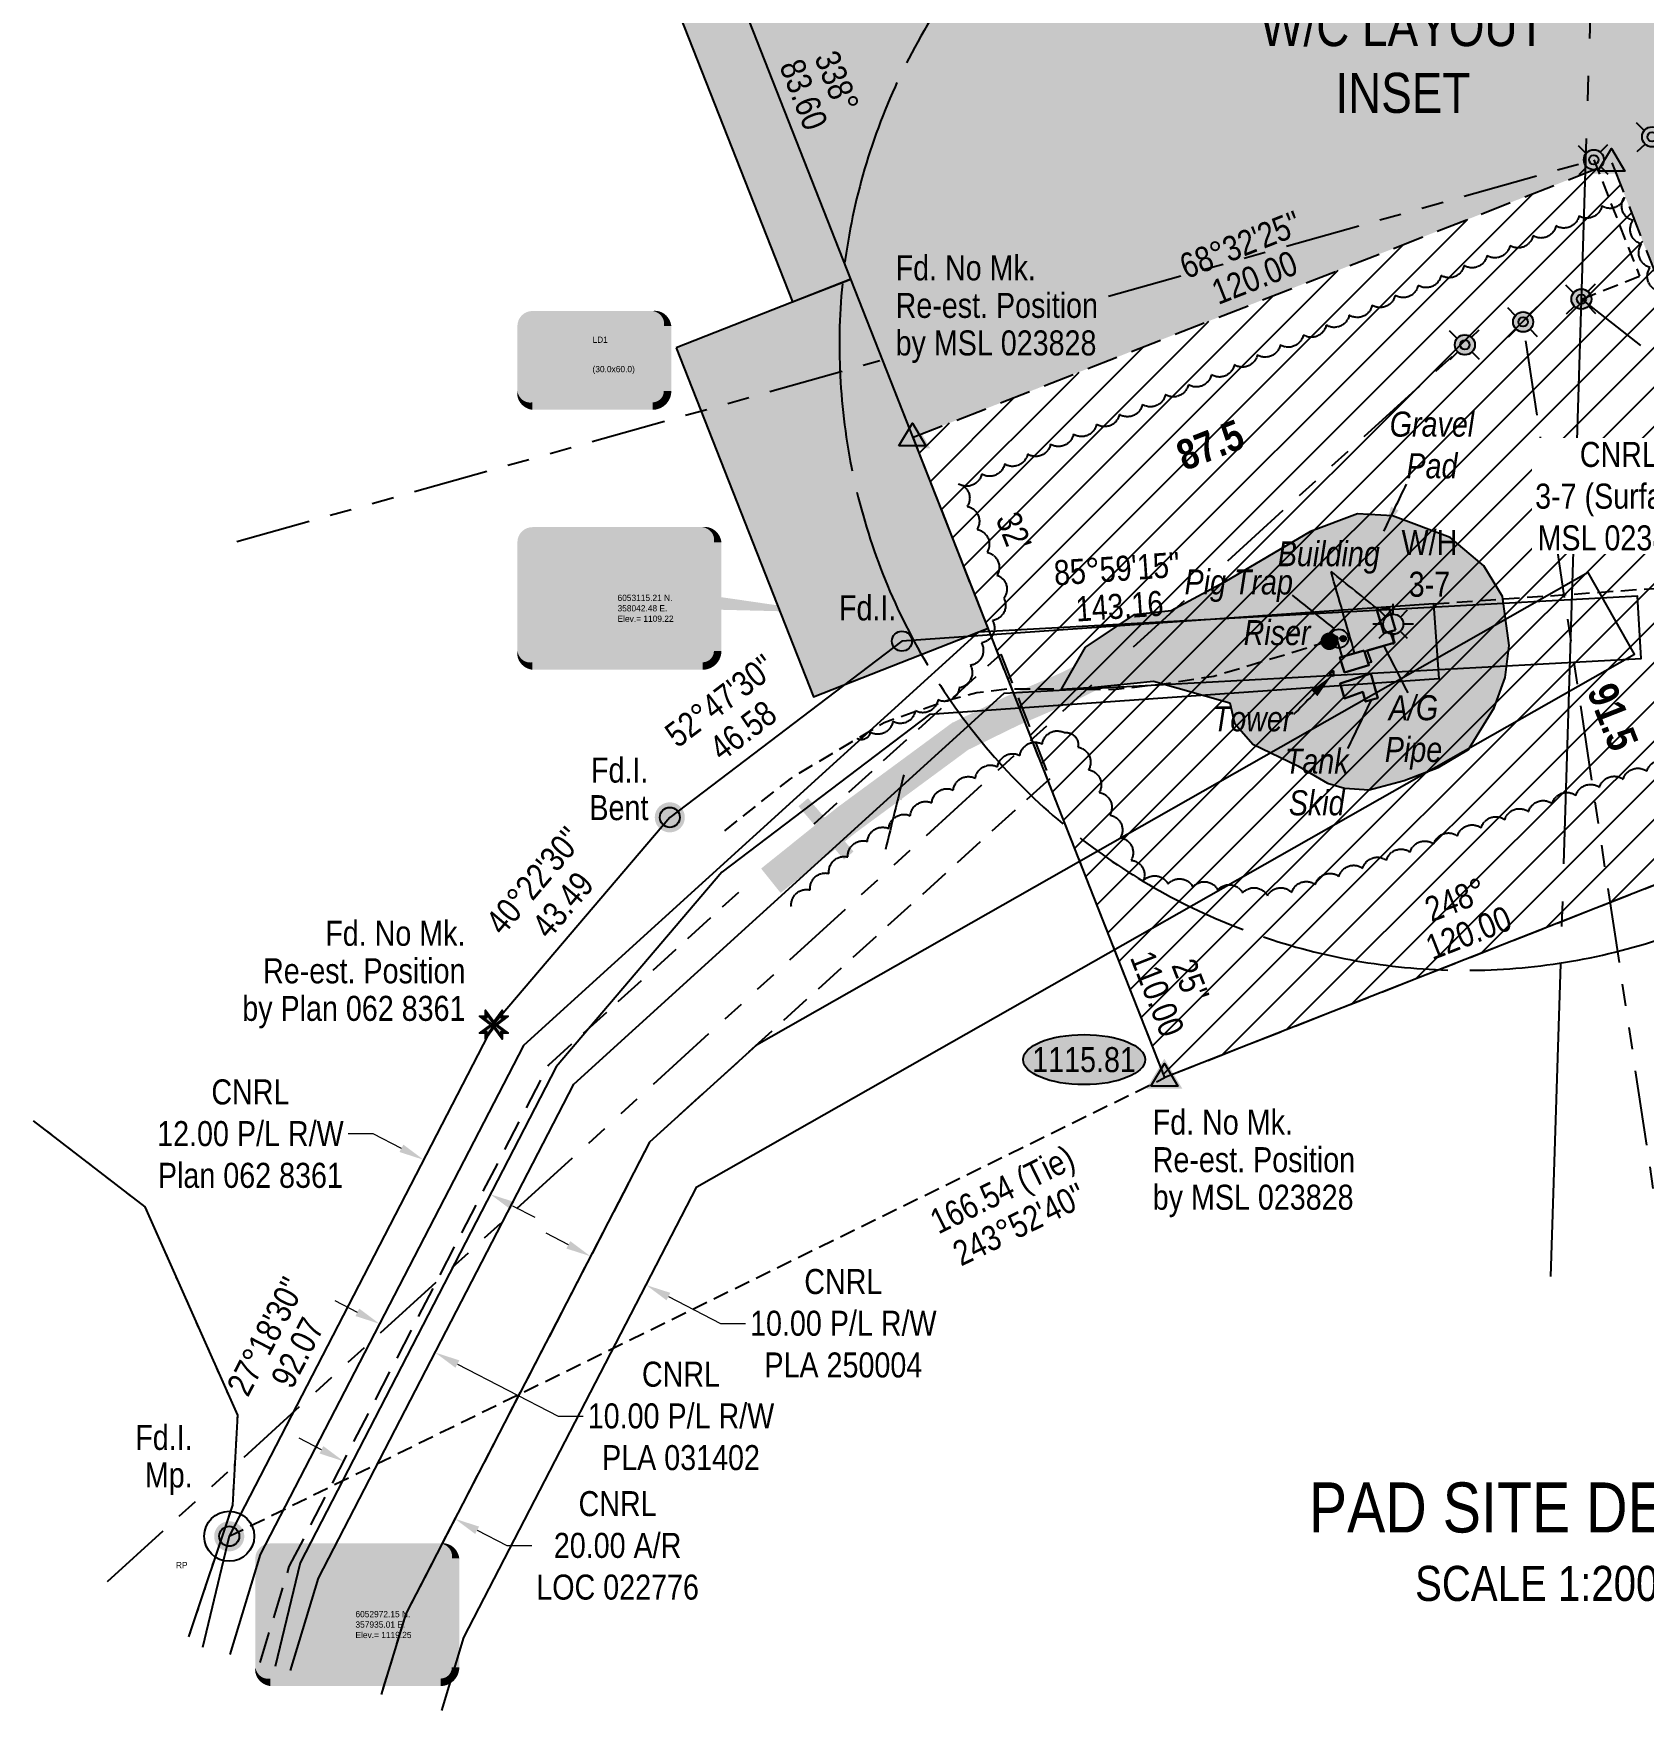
# Model space of a CAD drawing. Extents: x 357117 to 366258, y 6049523 to 6057149.
# Drawn here: x 359233 to 359876, y 6051588 to 6052258 of the extents above; entities that cross this region are included whole.
import ezdxf
from ezdxf.enums import TextEntityAlignment as Align

# ---------------------------------------------------------------- set-up
doc = ezdxf.new("R2018")
doc.units = 0
doc.header["$LTSCALE"] = 5
doc.header["$PDSIZE"] = 0.5
for name, pattern in [('0', [1, 1, 0]), ('foc-ACCESSROAD', [3.75, 2.5, -1.25]), ('foc-BUFFER', [16.75, 15, -1.75]), ('foc-DRILLPATH', [14.75, 6, -1.75, 1.75, -1.75, 1.75, -1.75]), ('foc-QUARTERLINE', [33, 25, -3, 2, -3]), ('foc-TIELINE', [1.875, 1.25, -0.625]), ('foc-TRAV', [1.875, 1.25, -0.625]), ('foc-WHEELTRACKS', [2, 0.4, -1.6]), ('UG_PIPE', [1.875, 1.25, -0.625])]:
    doc.linetypes.add(name, pattern=pattern)
doc.layers.get('Defpoints').update_dxf_attribs({"color": 9})
for name, color, linetype in [('35', 37, 'Continuous'), ('AS-DRILL-T', 8, 'Continuous'), ('AS-PIPE-UG', 44, 'UG_PIPE'), ('AS-ROADS', 254, 'Continuous'), ('AS-SYMBOL', 7, 'Continuous'), ('AUX-BUFFER', 7, 'foc-BUFFER'), ('C-AR', 13, 'foc-ACCESSROAD'), ('C-RW', 13, 'Continuous'), ('C-WS', 13, 'foc-ACCESSROAD'), ('C-WS-S', 8, 'Continuous'), ('DETAIL-T', 7, 'Continuous'), ('L-BD', 7, 'Continuous'), ('L-BD1', 253, 'Continuous'), ('L-MON', 1, 'Continuous'), ('L-QSEC', 8, 'foc-QUARTERLINE'), ('L-TIE', 7, 'foc-TIELINE'), ('P-ELEVATION', 7, 'Continuous'), ('P-PDRILLPATH', 12, 'foc-DRILLPATH'), ('P-PROPOSED', 10, 'Continuous'), ('P-PROPOSED-EXISTING-H', 59, 'Continuous'), ('P-PROPOSED-H', 21, 'Continuous'), ('P-TEMP-BLOCKS', 250, 'Continuous'), ('P-TEMP-BLUE', 146, 'Continuous'), ('P-TRAV', 4, 'foc-TRAV'), ('T-BUSH', 110, '0'), ('T-TIE', 201, 'foc-TIELINE'), ('T-WATER-P3', 160, 'foc-WHEELTRACKS')]:
    doc.layers.add(name, color=color, linetype=linetype)
for name, color, linetype, lineweight in [('AS-GENERAL', 48, 'Continuous', 18), ('C-AR-T', 13, 'Continuous', 9), ('C-RW-T', 13, 'Continuous', 9), ('C-WS-T', 13, 'Continuous', 9), ('T-TEXT', 48, 'Continuous', 18)]:
    doc.layers.add(name, color=color, linetype=linetype, lineweight=lineweight)
for name, color, linetype, true_color in [('AS-PIPE-AG', 7, 'Continuous', 0x7d00fa), ('AS-PIPE-AG-T', 7, 'Continuous', 0x7d00fa), ('AS-STRUCTURE-T', 7, 'Continuous', 0x454545), ('P-TEMP-BLUE-H', 7, 'Continuous', 0x99e6ff)]:
    doc.layers.add(name, color=color, linetype=linetype, true_color=true_color)
doc.layers.add('AS-STRUCTURE', color=7, linetype='Continuous', lineweight=30, true_color=0x595959)
doc.styles.add('80', font='ARIALN.TTF', dxfattribs={"height": 10})
doc.styles.add('80CG', font='ARIALN.TTF', dxfattribs={"height": 10})
doc.styles.add('80L', font='ARIALN.TTF', dxfattribs={"height": 10})
doc.styles.add('BOLD', font='ARIALNB.TTF')
doc.styles.add('foc-LtypeFont', font='ARIALN.TTF', dxfattribs={"height": 7.35})
doc.styles.get("Standard").update_dxf_attribs({"font": 'ARIALN.TTF'})
doc.linetypes.add('foc-TOPO-flowdirection-NOLINE', pattern='A,0,[">",foc-LtypeFont,S=0.3,R=0,X=0,Y=-0.945],-20,[">",foc-LtypeFont,S=0.3,R=0,X=0,Y=-0.945],0', length=20)
doc.dimstyles.new('Compass 5 000', dxfattribs={"dimscale": 5, "dimtxt": 9, "dimasz": 2, "dimexe": 0.2, "dimexo": 0.0625, "dimgap": 0.5, "dimtad": 0, "dimtih": 1, "dimtoh": 1, "dimzin": 0, "dimdsep": 46, "dimtxsty": '80CG', "dimcen": 0.1, "dimse1": 1, "dimse2": 1, "dimclrd": 256, "dimclrt": 256, "dimaunit": 1, "dimadec": 4, "dimazin": 0, "dimtfac": 0.06, "dimtofl": 0, "dimtmove": 0, "dimatfit": 1, "dimfxl": 0.2, "dimtolj": 1, "dimtzin": 0, "dimlwd": -1, "dimarcsym": 0})

# ---------------------------------------------------------------- blocks, each defined once
blk = doc.blocks.new('PIG')
h = blk.add_hatch(color=255)
h.dxf.hatch_style = 1
edge = h.paths.add_edge_path()
edge.add_arc((0, 0), 0.85, 0, 360)
at = {"layer": 'AS-SYMBOL'}
h = blk.add_hatch(color=13, dxfattribs=at)
h.dxf.hatch_style = 1
h.paths.add_polyline_path([(-0.1, 0, 1), (-0.55, 0, 1)])
h = blk.add_hatch(color=13, dxfattribs=at)
h.dxf.hatch_style = 1
h.paths.add_polyline_path([(0.1, 0, 1), (0.55, 0, 1)])
at = {"layer": 'AS-SYMBOL', "color": 13}
for centre, radius in [((0, 0), 0.75), ((-0.33, 0), 0.225), ((0.33, 0), 0.225)]:
    blk.add_circle(centre, radius, dxfattribs=at)
blk = doc.blocks.new('RISER')
h = blk.add_hatch(color=255)
h.dxf.hatch_style = 1
edge = h.paths.add_edge_path()
edge.add_arc((0, 0), 0.7, 0, 360)
blk.add_hatch(color=13).paths.add_polyline_path([(0.58, -0.15), (-0.58, -0.15, 0.774597)])
at = {"color": 13}
blk.add_line((-0.58, -0.15), (0.58, -0.15), dxfattribs=at)
blk.add_circle((0, 0), 0.6, dxfattribs=at)
blk = doc.blocks.new('GAS')
h = blk.add_hatch(color=255)
h.dxf.hatch_style = 1
edge = h.paths.add_edge_path()
edge.add_arc((0, 0), 0.9, 0, 360)
for p, q in [((0, 0.81), (0, 1.62)), ((-0.81, 0), (-1.62, 0)), ((-0.57, 0.57), (-1.14, 1.14)), ((0.57, 0.57), (1.14, 1.14)), ((1.62, 0), (0.81, 0)), ((-0.57, -0.57), (-1.14, -1.14)), ((0, -0.81), (0, -1.62)), ((1.14, -1.14), (0.57, -0.57))]:
    blk.add_line(p, q)
blk.add_circle((0, 0), 0.8)
blk = doc.blocks.new('fdia')
at = {"color": 255, "const_width": 1}
blk.add_lwpolyline([(-0.5, 0, 1), (0.5, 0, 1)], format="xyb", close=True, dxfattribs=at)
blk = doc.blocks.new('Fdiaa')
blk.add_blockref('fdia', (0, 0))
blk = doc.blocks.new('fdib')
at = {"color": 1, "const_width": 1.6}
blk.add_lwpolyline([(-0.4, 0, 1), (0.4, 0, 1)], format="xyb", close=True, dxfattribs=at)
at = {"color": 1}
blk.add_circle((0, 0), 0.8, dxfattribs=at)
blk = doc.blocks.new('Fdibb')
blk.add_blockref('fdib', (0, 0))
blk = doc.blocks.new('fdicc')
for name in ['Fdibb', 'Fdiaa']:
    blk.add_blockref(name, (0, 0))
blk = doc.blocks.new('FDI')
blk.add_blockref('fdicc', (0, 0))
blk = doc.blocks.new('TRIA')
blk.add_hatch(color=255).paths.add_polyline_path([(-0.04, 1.52), (-1.47, -0.87), (1.39, -0.87)])
blk = doc.blocks.new('TRIAA')
blk.add_blockref('TRIA', (0, 0))
blk = doc.blocks.new('TRIB')
at = {"color": 1}
blk.add_lwpolyline([(-1.12, -0.67), (-0.04, 1.13), (1.04, -0.67)], close=True, dxfattribs=at)
blk = doc.blocks.new('TRIBB')
blk.add_blockref('TRIB', (0, 0))
blk = doc.blocks.new('TRICC')
for name in ['TRIAA', 'TRIBB']:
    blk.add_blockref(name, (0, 0))
blk = doc.blocks.new('plspike')
blk.add_blockref('TRICC', (0, 0))
blk = doc.blocks.new('WC')
at = {"layer": 'L-MON'}
h = blk.add_hatch(color=255, dxfattribs=at)
h.dxf.hatch_style = 1
edge = h.paths.add_edge_path()
edge.add_arc((0, 0), 0.9, 0, 360)
at = {"layer": 'L-MON', "color": 240, "flags": 128}
for points in [[(-0.62, 0.5), (-1.23, 1.12)], [(0.52, 0.61), (1.13, 1.21)], [(-1.18, -1.18), (-0.56, -0.57)], [(1.16, -1.18), (0.56, -0.57)]]:
    blk.add_lwpolyline(points, dxfattribs=at)
at = {"layer": 'L-MON', "color": 240}
for radius in [0.8, 0.373]:
    blk.add_circle((0, 0), radius, dxfattribs=at)
blk = doc.blocks.new('TEMP')
h = blk.add_hatch(color=255)
h.dxf.hatch_style = 1
h.paths.add_polyline_path([(0, 0.25), (-0.67, 1.15), (-0.67, 0.67), (-1.15, 0.67), (-0.25, 0), (-1.15, -0.67), (-0.67, -0.67), (-0.67, -1.15), (0, -0.25), (0.67, -1.15), (0.67, -0.67), (1.15, -0.67), (0.25, 0), (1.15, 0.67), (0.67, 0.67), (0.67, 1.15)])
h.paths.add_polyline_path([(0.57, 0.85), (0.57, 0.57), (0.85, 0.57), (0.08, 0), (0.85, -0.57), (0.57, -0.57), (0.57, -0.85), (0, -0.08), (-0.57, -0.85), (-0.57, -0.57), (-0.85, -0.57), (-0.08, 0), (-0.85, 0.57), (-0.57, 0.57), (-0.57, 0.85), (0, 0.08)], flags=16)
h = blk.add_hatch(color=1)
h.dxf.hatch_style = 1
h.paths.add_polyline_path([(0, 0.08), (-0.57, 0.85), (-0.57, 0.57), (-0.85, 0.57), (-0.08, 0), (-0.85, -0.57), (-0.57, -0.57), (-0.57, -0.85), (0, -0.08), (0.57, -0.85), (0.57, -0.57), (0.85, -0.57), (0.08, 0), (0.85, 0.57), (0.57, 0.57), (0.57, 0.85)])
at = {"color": 1}
for p, q in [((-0.08, 0), (0.08, 0)), ((0, 0.08), (0, -0.08))]:
    blk.add_line(p, q, dxfattribs=at)
at = {"color": 255, "flags": 128}
blk.add_lwpolyline([(-0.25, 0), (-1.15, 0.67), (-0.67, 0.67), (-0.67, 1.15), (0, 0.25), (0.67, 1.15), (0.67, 0.67), (1.15, 0.67), (0.25, 0), (1.15, -0.67), (0.67, -0.67), (0.67, -1.15), (0, -0.25), (-0.67, -1.15), (-0.67, -0.67), (-1.15, -0.67)], close=True, dxfattribs=at)
at = {"color": 1, "flags": 128}
blk.add_lwpolyline([(-0.08, 0), (-0.85, 0.57), (-0.57, 0.57), (-0.57, 0.85), (0, 0.08), (0.57, 0.85), (0.57, 0.57), (0.85, 0.57), (0.08, 0), (0.85, -0.57), (0.57, -0.57), (0.57, -0.85), (0, -0.08), (-0.57, -0.85), (-0.57, -0.57), (-0.85, -0.57)], close=True, dxfattribs=at)
blk = doc.blocks.new('*U68')
at = {"true_color": 0x99e6ff}
h = blk.add_hatch(color=141, dxfattribs=at)
edge = h.paths.add_edge_path()
edge.add_line((-24, -19.5), (24, -19.5))
edge.add_arc((24, -13.5), 6, 270, 360)
edge.add_line((30, -13.5), (30, 12.5))
edge.add_arc((24, 12.5), 6, 0, 90)
edge.add_line((24, 18.5), (-24, 18.5))
edge.add_arc((-24, 12.5), 6, 90, 180)
edge.add_line((-30, 12.5), (-30, -13.5))
edge.add_arc((-24, -13.5), 6, 180, 270)
at = {"color": 250, "flags": 128}
blk.add_lwpolyline([(-24, -19.5, 3, 3, 0), (24, -19.5, 3, 3, 0.414214), (30, -13.5, 3, 3, 0), (30, 12.5, 3, 0, 0.414214), (24, 18.5, 0, 0, 0), (-24, 18.5, 0, 0, 0.414214), (-30, 12.5, 0, 0, 0), (-30, -13.5, 0, 3, 0.414214)], format="xyseb", close=True, dxfattribs=at)
at = {"flags": 128}
blk.add_lwpolyline([(-18.58, -16.02, 0, 7.5, 0), (0, 0, 0, 0, 0)], format="xyseb", dxfattribs=at)
at = {"color": 250, "lineweight": 30, "flags": 104}
blk.add_attdef('TEMP_AREA_W1', text='', height=12, dxfattribs=at).set_placement((0, 8.26), align=Align.MIDDLE_CENTER)
blk.add_attdef('ENTER_TEXT', text='', height=9, dxfattribs=at).set_placement((0, -3.47), align=Align.TOP_CENTER)
blk = doc.blocks.new('*D69')
at = {"layer": 'C-RW-T', "transparency": 16777216}
for p, q in [((359368.39, 6051818), (359358.39, 6051818)), ((359379.63, 6051812.19), (359368.39, 6051818)), ((359424.03, 6051789.24), (359432.92, 6051784.65))]:
    blk.add_line(p, q, dxfattribs=at)
for points in [[(359380.39, 6051813.67), (359378.86, 6051810.71), (359388.51, 6051807.6)], [(359424.8, 6051790.72), (359423.27, 6051787.76), (359415.15, 6051793.83)]]:
    blk.add_solid(points, dxfattribs=at)
at = {"layer": 'Defpoints', "color": 0, "transparency": 16777216}
for p in [(359396.99, 6051824.01), (359388.51, 6051807.6), (359423.63, 6051810.24)]:
    blk.add_point(p, dxfattribs=at)
at = {"layer": 'C-RW-T', "transparency": 16777216, "insert": (359319.31, 6051818), "char_height": 10, "attachment_point": 5, "style": '80CG'}
blk.add_mtext('\\A1;CNRL\\P12.00 P/L R/W\\PPlan 062 8361', dxfattribs=at)
blk = doc.blocks.new('we')
at = {"layer": 'P-ELEVATION'}
h = blk.add_hatch(color=111, dxfattribs=at)
h.dxf.hatch_style = 1
edge = h.paths.add_edge_path()
edge.add_ellipse((0, 0), major_axis=(-24.38, 0), ratio=0.410256, start_angle=0, end_angle=360)
at = {"layer": 'P-ELEVATION', "color": 7, "flags": 128}
blk.add_lwpolyline([(0, 0, 12.5, 0, 0), (-12.42, -6.43, 0, 0, 0)], format="xyseb", dxfattribs=at)
at = {"layer": 'P-ELEVATION', "color": 7}
blk.add_ellipse((0, 0), major_axis=(-24.38, 0), ratio=0.410256, dxfattribs=at)
at = {"layer": 'P-ELEVATION', "style": '80'}
blk.add_attdef('ELEVATION', text='', height=10, dxfattribs=at).set_placement((0, 0), align=Align.MIDDLE_CENTER)
blk = doc.blocks.new('*U71')
at = {"layer": '35', "color": 3}
blk.add_circle((0, 0), 10, dxfattribs=at)
at = {"layer": '35', "color": 3, "lineweight": 30, "flags": 104}
blk.add_attdef('RP', text='', height=10, dxfattribs=at).set_placement((-21.29, -10.26), align=Align.MIDDLE_CENTER)
blk = doc.blocks.new('*U72')
h = blk.add_hatch(color=254)
edge = h.paths.add_edge_path()
edge.add_line((-34, -28.5), (34, -28.5))
edge.add_arc((34, -22.5), 6, 270, 360)
edge.add_line((40, -22.5), (40, 21))
edge.add_arc((34, 21), 6, 0, 90)
edge.add_line((34, 27), (-34, 27))
edge.add_arc((-34, 21), 6, 90, 180)
edge.add_line((-40, 21), (-40, -22.5))
edge.add_arc((-34, -22.5), 6, 180, 270)
at = {"color": 1, "flags": 128}
blk.add_lwpolyline([(-34, -28.5, 3, 3, 0), (34, -28.5, 3, 3, 0.414214), (40, -22.5, 3, 3, 0), (40, 21, 3, 0, 0.414214), (34, 27, 0, 0, 0), (-34, 27, 0, 0, 0.414214), (-40, 21, 0, 0, 0), (-40, -22.5, 0, 3, 0.414214)], format="xyseb", close=True, dxfattribs=at)
blk.add_lwpolyline([(-28.33, -21.88, 0, 10, 0), (0, 0, 5, 5, 0)], format="xyseb", dxfattribs=at)
at = {"color": 1, "lineweight": 30, "flags": 104}
blk.add_attdef('ENTER_TEXT', text='', height=10, dxfattribs=at).set_placement((-0.35, 0), align=Align.MIDDLE_CENTER)
blk = doc.blocks.new('*U73')
h = blk.add_hatch(color=254)
edge = h.paths.add_edge_path()
edge.add_line((-34, -28.5), (34, -28.5))
edge.add_arc((34, -22.5), 6, 270, 360)
edge.add_line((40, -22.5), (40, 21))
edge.add_arc((34, 21), 6, 0, 90)
edge.add_line((34, 27), (-34, 27))
edge.add_arc((-34, 21), 6, 90, 180)
edge.add_line((-40, 21), (-40, -22.5))
edge.add_arc((-34, -22.5), 6, 180, 270)
at = {"color": 1, "flags": 128}
blk.add_lwpolyline([(-34, -28.5, 3, 3, 0), (34, -28.5, 3, 3, 0.414214), (40, -22.5, 3, 3, 0), (40, 21, 3, 0, 0.414214), (34, 27, 0, 0, 0), (-34, 27, 0, 0, 0.414214), (-40, 21, 0, 0, 0), (-40, -22.5, 0, 3, 0.414214)], format="xyseb", close=True, dxfattribs=at)
blk.add_lwpolyline([(83.24, -7.06, 0, 10, 0), (0, 0, 5, 5, 0)], format="xyseb", dxfattribs=at)
at = {"color": 1, "lineweight": 30, "flags": 104}
blk.add_attdef('ENTER_TEXT', text='', height=10, dxfattribs=at).set_placement((-0.35, 0), align=Align.MIDDLE_CENTER)
blk = doc.blocks.new('*D80')
at = {"layer": 'C-RW-T', "transparency": 16777216}
for p, q in [((359362.02, 6051746.66), (359353.14, 6051751.26)), ((359401.99, 6051726), (359442.21, 6051705.21)), ((359442.21, 6051705.21), (359452.21, 6051705.21))]:
    blk.add_line(p, q, dxfattribs=at)
for points in [[(359362.79, 6051748.14), (359361.25, 6051745.18), (359370.9, 6051742.07)], [(359402.75, 6051727.48), (359401.22, 6051724.52), (359393.1, 6051730.6)]]:
    blk.add_solid(points, dxfattribs=at)
at = {"layer": 'Defpoints', "color": 0, "transparency": 16777216}
for p in [(359362.47, 6051725.76), (359393.1, 6051730.6), (359384.67, 6051714.29)]:
    blk.add_point(p, dxfattribs=at)
at = {"layer": 'C-RW-T', "transparency": 16777216, "insert": (359491.29, 6051705.21), "char_height": 10, "attachment_point": 5, "style": '80CG'}
blk.add_mtext('\\A1;CNRL\\P10.00 P/L R/W\\PPLA 031402', dxfattribs=at)
blk = doc.blocks.new('*D84')
at = {"layer": 'C-AR-T', "transparency": 16777216}
for p, q in [((359347.69, 6051691.73), (359338.81, 6051696.32)), ((359409.86, 6051659.59), (359421.67, 6051653.48)), ((359421.67, 6051653.48), (359431.67, 6051653.48))]:
    blk.add_line(p, q, dxfattribs=at)
for points in [[(359348.45, 6051693.21), (359346.92, 6051690.25), (359356.57, 6051687.14)], [(359410.62, 6051661.07), (359409.09, 6051658.11), (359400.97, 6051664.18)]]:
    blk.add_solid(points, dxfattribs=at)
at = {"layer": 'Defpoints', "color": 0, "transparency": 16777216}
for p in [(359354.08, 6051682.32), (359400.97, 6051664.18), (359398.48, 6051659.37)]:
    blk.add_point(p, dxfattribs=at)
at = {"layer": 'C-AR-T', "transparency": 16777216, "insert": (359465.97, 6051653.48), "char_height": 10, "attachment_point": 5, "style": '80CG'}
blk.add_mtext('\\A1;CNRL\\P20.00 A/R\\PLOC 022776', dxfattribs=at)
blk = doc.blocks.new('*D85')
at = {"layer": 'C-RW-T', "transparency": 16777216}
for p, q in [((359446.3, 6051773.64), (359437.41, 6051778.23)), ((359486.26, 6051752.97), (359507.05, 6051742.23)), ((359507.05, 6051742.23), (359517.05, 6051742.23))]:
    blk.add_line(p, q, dxfattribs=at)
for points in [[(359447.06, 6051775.12), (359445.53, 6051772.15), (359455.18, 6051769.04)], [(359487.03, 6051754.45), (359485.5, 6051751.49), (359477.38, 6051757.57)]]:
    blk.add_solid(points, dxfattribs=at)
at = {"layer": 'Defpoints', "color": 0, "transparency": 16777216}
for p in [(359460.61, 6051779.55), (359482.81, 6051768.07), (359477.38, 6051757.57)]:
    blk.add_point(p, dxfattribs=at)
at = {"layer": 'C-RW-T', "transparency": 16777216, "insert": (359556.13, 6051742.23), "char_height": 10, "attachment_point": 5, "style": '80CG'}
blk.add_mtext('\\A1;CNRL\\P10.00 P/L R/W\\PPLA 250004', dxfattribs=at)
blk = doc.blocks.new('*U70')
at = {"layer": 'DETAIL-T', "color": 3, "insert": (0, 0), "char_height": 20, "width": 217.1081, "attachment_point": 5, "style": '80CG'}
blk.add_mtext('\\pxqc;PAD SITE DETAIL\\P{\\H0.7x;SCALE 1:2000}', dxfattribs=at)

msp = doc.modelspace()

# ---------------------------------------------------------------- hatches: boundary and pattern name
at = {"layer": 'AS-ROADS'}
h = msp.add_hatch(color=256, dxfattribs=at)
h.dxf.hatch_style = 1
h.paths.add_polyline_path([(359652.666, 6052012.384), (359643.134, 6051995.634), (359656.482, 6051996.463), (359680.061, 6051998.806), (359710.504, 6051990.184), (359712.411, 6051982.076), (359719.631, 6051973.716), (359737.614, 6051965.041), (359749.546, 6051958.039), (359756.244, 6051956.071), (359766.141, 6051955.489), (359780.131, 6051959.096), (359793.719, 6051964.386), (359805.846, 6051971.534), (359816.089, 6051988.186), (359820.441, 6052000.329), (359822.046, 6052013.041), (359819.429, 6052032.651), (359812.019, 6052044.864), (359798.526, 6052056.274), (359775.486, 6052064.866), (359761.546, 6052065.731), (359742.711, 6052058.611), (359708.354, 6052038.449), (359687.024, 6052026.964), (359672.211, 6052025.296)])
at = {"layer": 'P-PROPOSED-EXISTING-H'}
h = msp.add_hatch(dxfattribs=at)
h.set_pattern_fill('ANSI31', color=256, scale=3.498865)
h.set_pattern_definition([(45, (-1660.105, 2124.41), (-7.85517671, 7.85517671), [])])
h.paths.add_polyline_path([(359583.979, 6052096.289), (359863.091, 6052206.008), (359963.666, 6051950.155), (359684.554, 6051840.436)])
at = {"layer": 'P-PROPOSED-H'}
h = msp.add_hatch(color=256, dxfattribs=at)
h.dxf.hatch_style = 1
h.paths.add_polyline_path([(359535.789, 6052355.548), (359507.547, 6052290.722), (359583.979, 6052096.289), (359863.091, 6052206.008), (359963.666, 6051950.155), (360171.124, 6052031.706), (360199.366, 6052096.532), (360040.651, 6052500.284), (359975.825, 6052528.526)])
at = {"layer": 'P-TEMP-BLUE-H'}
h = msp.add_hatch(color=256, dxfattribs=at)
h.dxf.hatch_style = 1
h.paths.add_polyline_path([(359559.124, 6052159.517), (359507.547, 6052290.722), (359535.789, 6052355.548), (359975.825, 6052528.526), (360040.651, 6052500.284), (360199.366, 6052096.532), (360171.124, 6052031.706), (359963.666, 6051950.155), (359972.809, 6051926.896), (360189.902, 6052012.234), (360226.412, 6052096.041), (360060.124, 6052519.062), (359976.316, 6052555.572), (359517.011, 6052375.02), (359480.501, 6052291.213), (359535.864, 6052150.374)])
h = msp.add_hatch(color=256, dxfattribs=at)
h.dxf.hatch_style = 1
h.paths.add_polyline_path([(359489.346, 6052132.088), (359544.205, 6051992.532), (359613.983, 6052019.961), (359559.124, 6052159.517)])

# ---------------------------------------------------------------- linework, layer by layer
at = {"layer": 'AS-GENERAL', "const_width": 4.998, "flags": 128}
msp.add_lwpolyline([(359540.136, 6051950.481), (359558.287, 6051929.152)], dxfattribs=at)
at = {"layer": 'AS-PIPE-AG', "flags": 128}
for points in [[(359755.431, 6052008.711), (359753.391, 6052015.581)], [(359764.311, 6052010.689), (359776.419, 6052014.269), (359775.116, 6052018.586)], [(359766.136, 6052006.266), (359767.049, 6052006.569), (359765.319, 6052011.279), (359776.106, 6052014.341), (359774.546, 6052018.666)]]:
    msp.add_lwpolyline(points, dxfattribs=at)
at = {"layer": 'AS-PIPE-UG', "flags": 128}
msp.add_lwpolyline([(359750.206, 6052014.786), (359723.341, 6052006.564), (359704.179, 6052000.751), (359683.314, 6051997.561), (359664.056, 6051995.446), (359645.509, 6051995.554), (359621.694, 6051995.734), (359609.479, 6051994.159), (359598.414, 6051991.314), (359572.434, 6051982.256), (359534.856, 6051959.846), (359508.444, 6051938.919)], dxfattribs=at)
at = {"layer": 'AS-ROADS', "flags": 128}
msp.add_lwpolyline([(359652.666, 6052012.384), (359643.134, 6051995.634), (359656.482, 6051996.463), (359680.061, 6051998.806), (359710.504, 6051990.184), (359712.411, 6051982.076), (359719.631, 6051973.716), (359737.614, 6051965.041), (359749.546, 6051958.039), (359756.244, 6051956.071), (359766.141, 6051955.489), (359780.131, 6051959.096), (359793.719, 6051964.386), (359805.846, 6051971.534), (359816.089, 6051988.186), (359820.441, 6052000.329), (359822.046, 6052013.041), (359819.429, 6052032.651), (359812.019, 6052044.864), (359798.526, 6052056.274), (359775.486, 6052064.866), (359761.546, 6052065.731), (359742.711, 6052058.611), (359708.354, 6052038.449), (359687.024, 6052026.964), (359672.211, 6052025.296)], close=True, dxfattribs=at)
at = {"layer": 'AS-ROADS', "const_width": 12.496, "flags": 128}
msp.add_lwpolyline([(359527.194, 6051919.099), (359557.371, 6051943.321), (359593.186, 6051969.714), (359602.781, 6051976.804), (359623.514, 6051986.934), (359645.554, 6051996.439), (359684.656, 6052015.961)], dxfattribs=at)
at = {"layer": 'AS-STRUCTURE', "flags": 128}
for points in [[(359776.659, 6052019.281), (359772.054, 6052018.051), (359769.319, 6052026.976), (359773.961, 6052028.381)], [(359764.184, 6052011.091), (359754.494, 6052008.339), (359756.369, 6052002.334), (359766.079, 6052005.179)], [(359751.929, 6052000.881), (359751.871, 6052002.951), (359750.151, 6052001.811)], [(359768.469, 6051991.756), (359764.759, 6051990.709), (359763.586, 6051994.546), (359756.259, 6051991.984), (359754.524, 6051997.894), (359766.804, 6052001.861), (359769.569, 6051992.067)]]:
    msp.add_lwpolyline(points, close=True, dxfattribs=at)
at = {"layer": 'AUX-BUFFER', "color": 251, "linetype": 'foc-BUFFER', "flags": 128}
msp.add_lwpolyline([(359895.894, 6051900.645), (359942.414, 6051918.928, 0.1480728), (360056.087, 6052008.704), (360107.581, 6052082.648, 0.7420498), (359811.077, 6052458.071), (359764.557, 6052439.788, 0.1480728), (359650.885, 6052350.011), (359599.391, 6052276.068, 0.7420498)], format="xyb", close=True, dxfattribs=at)
at = {"layer": 'C-AR'}
for points in [[(359544.458, 6051941.875), (359619.044, 6052009.637), (359638.591, 6051959.864), (359478.757, 6051814.652), (359381.344, 6051626.21), (359371.539, 6051593.966)], [(359323.173, 6051606.719), (359334.849, 6051645.114), (359438.487, 6051845.598), (359514.373, 6051914.542)]]:
    msp.add_lwpolyline(points, dxfattribs=at)
at = {"layer": 'C-RW', "flags": 128}
for points in [[(359395.722, 6051587.589), (359404.592, 6051616.758), (359497.668, 6051796.812), (359872.172, 6052009.614), (359853.652, 6052042.207), (359521.457, 6051853.447), (359478.757, 6051814.652), (359381.344, 6051626.21), (359371.539, 6051593.966)], [(359791.866, 6052029.727), (359579.544, 6052014.831), (359486.826, 6051944.434), (359416.413, 6051861.626), (359310.849, 6051657.176), (359300.144, 6051612.792)], [(359791.866, 6052029.727), (359793.965, 6051999.81), (359590.56, 6051985.54), (359507.56, 6051922.521), (359441.485, 6051844.816), (359339.155, 6051646.63), (359329.15, 6051605.143)]]:
    msp.add_lwpolyline(points, dxfattribs=at)
at = {"layer": 'C-RW'}
msp.add_lwpolyline([(359335.265, 6051603.531), (359346.473, 6051640.388), (359448.554, 6051837.861), (359620.411, 6051993.996), (359874.739, 6052007.907), (359873.374, 6052032.861), (359610.178, 6052018.466), (359428.419, 6051853.334), (359323.226, 6051649.84), (359311.082, 6051609.908)], dxfattribs=at)
at = {"layer": 'C-WS', "flags": 128}
msp.add_lwpolyline([(359583.979, 6052096.289), (359863.091, 6052206.008), (359963.666, 6051950.155), (359684.554, 6051840.436), (359583.979, 6052096.289)], dxfattribs=at)
at = {"layer": 'L-QSEC', "flags": 128}
msp.add_lwpolyline([(359838.757, 6051760.923), (359867.097, 6052666.167)], dxfattribs=at)
at = {"layer": 'L-TIE', "flags": 128}
msp.add_lwpolyline([(359310.849, 6051657.176), (359684.554, 6051840.436)], dxfattribs=at)
at = {"layer": 'P-PDRILLPATH', "flags": 128}
for points in [[(359662.109, 6052152.642), (359855.886, 6052207.181)], [(359850.911, 6052151.521), (360208.889, 6051869.918)], [(359887.991, 6051740.515), (359827.651, 6052142.379)], [(359709.701, 6052046.938), (359804.391, 6052133.237)], [(359313.841, 6052054.621), (359570.708, 6052126.917)], [(359671.999, 6052012.577), (359692.362, 6052031.135)], [(359262.262, 6051639.147), (359655.392, 6051997.442)]]:
    msp.add_lwpolyline(points, dxfattribs=at)
at = {"layer": 'P-PROPOSED', "flags": 128}
msp.add_lwpolyline([(359507.547, 6052290.722), (359535.789, 6052355.548), (359975.825, 6052528.526), (360040.651, 6052500.284), (360199.366, 6052096.532), (360171.124, 6052031.706), (359684.554, 6051840.436)], close=True, dxfattribs=at)
at = {"layer": 'P-TEMP-BLUE', "flags": 128}
for points in [[(359559.124, 6052159.517), (359507.547, 6052290.722), (359535.789, 6052355.548), (359975.825, 6052528.526), (360040.651, 6052500.284), (360199.366, 6052096.532), (360171.124, 6052031.706), (359963.666, 6051950.155), (359972.809, 6051926.896), (360189.902, 6052012.234), (360226.412, 6052096.041), (360060.124, 6052519.062), (359976.316, 6052555.572), (359517.011, 6052375.02), (359480.501, 6052291.213), (359535.864, 6052150.374)], [(359489.346, 6052132.088), (359544.205, 6051992.532), (359613.983, 6052019.961), (359559.124, 6052159.517)]]:
    msp.add_lwpolyline(points, close=True, dxfattribs=at)
at = {"layer": 'P-TRAV', "flags": 128}
msp.add_lwpolyline([(359791.866, 6052029.727), (359936.464, 6052039.871)], dxfattribs=at)
at = {"layer": 'T-BUSH', "flags": 128}
msp.add_lwpolyline([(359535.375, 6051908.851, -0.5205671), (359542.894, 6051915.438, -0.5205671), (359550.414, 6051922.026, -0.5205671), (359557.933, 6051928.614, -0.5205671), (359565.726, 6051934.824, -0.5205671), (359574.305, 6051939.957, -0.5205671), (359582.884, 6051945.089, -0.5205671), (359591.463, 6051950.221, -0.5205671), (359600.041, 6051955.353, -0.5205671), (359608.856, 6051960.06, -0.5205671), (359617.756, 6051964.613, -0.5205671), (359626.656, 6051969.165, -0.5205671), (359635.556, 6051973.717, -0.5205671), (359644.456, 6051978.269, -0.5205671), (359649.832, 6051972.524, -0.5205671), (359654.077, 6051963.474, -0.5205671), (359658.322, 6051954.423, -0.5205671), (359662.567, 6051945.372, -0.5205671), (359666.812, 6051936.322, -0.5205671), (359671.057, 6051927.271, -0.5205671), (359675.911, 6051919.062, -0.5205671), (359685.836, 6051917.87, -0.5205671), (359695.762, 6051916.679, -0.5205671), (359705.687, 6051915.487, -0.5205671), (359715.613, 6051914.295, -0.5205671), (359725.538, 6051913.103, -0.5205671), (359735.202, 6051914.393, -0.5205671), (359744.661, 6051917.627, -0.5205671), (359754.121, 6051920.861, -0.5205671), (359763.58, 6051924.094, -0.5205671), (359773.039, 6051927.328, -0.5205671), (359782.498, 6051930.562, -0.5205671), (359791.958, 6051933.796, -0.5205671), (359801.417, 6051937.03, -0.5205671), (359810.876, 6051940.264, -0.5205671), (359820.335, 6051943.498, -0.5205671), (359829.795, 6051946.731, -0.5205671), (359839.254, 6051949.965, -0.5205671), (359848.713, 6051953.199, -0.5205671), (359858.172, 6051956.433, -0.5205671), (359867.632, 6051959.667, -0.5205671), (359877.091, 6051962.901, -0.5205671), (359886.55, 6051966.135, -0.5205671), (359896.009, 6051969.369, -0.5205671), (359905.469, 6051972.602, -0.5205671), (359914.928, 6051975.836, -0.5205671), (359924.387, 6051979.07, -0.5205671), (359933.846, 6051982.304, -0.5205671), (359943.205, 6051985.586, -0.5205671), (359939.791, 6051994.982, -0.5205671), (359936.378, 6052004.378, -0.5205671), (359932.965, 6052013.774, -0.5205671), (359929.552, 6052023.17, -0.5205671), (359926.139, 6052032.566, -0.5205671), (359922.726, 6052041.962, -0.5205671), (359919.312, 6052051.358, -0.5205671), (359915.899, 6052060.755, -0.5205671), (359912.486, 6052070.151, -0.5205671), (359909.073, 6052079.547, -0.5205671), (359905.66, 6052088.943, -0.5205671), (359902.247, 6052098.339, -0.5205671), (359898.834, 6052107.735, -0.5205671), (359895.42, 6052117.131, -0.5205671), (359892.007, 6052126.527, -0.5205671), (359888.594, 6052135.923, -0.5205671), (359885.181, 6052145.319, -0.5205671), (359881.768, 6052154.715, -0.5205671), (359878.355, 6052164.111, -0.5205671), (359874.941, 6052173.507, -0.5205671), (359871.528, 6052182.903, -0.5205671), (359868.115, 6052192.299, -0.5205671), (359859.107, 6052188.721, -0.5205671), (359849.931, 6052184.754, -0.5205671), (359840.755, 6052180.786, -0.5205671), (359831.58, 6052176.819, -0.5205671), (359822.404, 6052172.852, -0.5205671), (359813.228, 6052168.885, -0.5205671), (359804.052, 6052164.917, -0.5205671), (359794.876, 6052160.95, -0.5205671), (359785.7, 6052156.983, -0.5205671), (359776.525, 6052153.015, -0.5205671), (359767.349, 6052149.048, -0.5205671), (359758.173, 6052145.081, -0.5205671), (359748.997, 6052141.114, -0.5205671), (359739.821, 6052137.146, -0.5205671), (359730.645, 6052133.179, -0.5205671), (359721.47, 6052129.212, -0.5205671), (359712.294, 6052125.245, -0.5205671), (359703.118, 6052121.277, -0.5205671), (359693.942, 6052117.31, -0.5205671), (359684.766, 6052113.343, -0.5205671), (359675.59, 6052109.376, -0.5205671), (359666.415, 6052105.408, -0.5205671), (359657.239, 6052101.441, -0.5205671), (359648.063, 6052097.474, -0.5205671), (359638.887, 6052093.506, -0.5205671), (359629.711, 6052089.539, -0.5205671), (359620.535, 6052085.572, -0.5205671), (359611.36, 6052081.605, -0.5205671), (359602.184, 6052077.637, -0.5205671), (359605.587, 6052068.688, -0.5205671), (359609.559, 6052059.514, -0.5205671), (359613.53, 6052050.34, -0.5205671), (359617.501, 6052041.166, -0.5205671), (359620.178, 6052032.026, -0.5205671), (359615.737, 6052023.069, -0.5205671), (359611.296, 6052014.113, -0.5205671), (359606.856, 6052005.157, -0.5205671), (359602.415, 6051996.201, -0.5205671), (359593.921, 6051991.356, -0.5205671), (359584.902, 6051987.042, -0.5205671), (359575.884, 6051982.729, -0.5205671), (359566.866, 6051978.415, -0.5205671), (359561.617, 6051975.904, -0.5205671)], format="xyb", dxfattribs=at)
at = {"layer": 'T-TIE', "flags": 128}
for points in [[(359855.886, 6052207.181), (359874.171, 6052160.662)], [(359850.911, 6052151.521), (359874.171, 6052160.662)]]:
    msp.add_lwpolyline(points, dxfattribs=at)
at = {"layer": 'T-WATER-P3', "flags": 128}
msp.add_lwpolyline([(359294.777, 6051616.977), (359312.242, 6051669.678), (359314.22, 6051705.6), (359277.272, 6051788.772), (359232.69, 6051823.229)], dxfattribs=at)
at = {"layer": 'T-WATER-P3', "linetype": 'foc-TOPO-flowdirection-NOLINE', "flags": 128}
msp.add_lwpolyline([(359294.777, 6051616.977), (359312.242, 6051669.678), (359314.22, 6051705.6), (359277.272, 6051788.772), (359232.69, 6051823.229)], dxfattribs=at)

# ---------------------------------------------------------------- block references
msp.add_blockref('*U70', (359837.536, 6051654.927))
at = {"layer": 'AS-SYMBOL', "xscale": 4.998379049999987, "yscale": 4.998379049999987, "zscale": 4.998379049999987}
for name, p in [('PIG', (359754.094, 6052015.841)), ('RISER', (359750.226, 6052014.789))]:
    msp.add_blockref(name, p, dxfattribs=at)
at = {"layer": 'C-WS-S', "xscale": 4.998379049999987, "yscale": 4.998379049999987, "zscale": 4.998379049999987}
msp.add_blockref('GAS', (359775.763, 6052021.605), dxfattribs=at)
at = {"layer": 'DETAIL-T'}
ref = msp.add_blockref('*U73', (359465.944, 6052033.39), dxfattribs=dict(at, xscale=0.99967581, yscale=0.99967581, zscale=0.99967581))
lines = msp.add_mtext('6053115.21 N.\\P358042.48 E.\\PElev.= 1109.22', dxfattribs={"layer": '0', "color": 1, "insert": (359465.944, 6052033.39), "char_height": 2.5, "attachment_point": 1})
ref.add_attrib('ENTER_TEXT', '', (359465.944, 6052033.39), dxfattribs={"flags": 104}).embed_mtext(lines)
ref = msp.add_blockref('*U72', (359361.262, 6051627.335), dxfattribs=dict(at, xscale=0.99967581, yscale=0.99967581, zscale=0.99967581))
lines = msp.add_mtext('6052972.15 N.\\P357935.01 E.\\PElev.= 1119.25', dxfattribs={"layer": '0', "color": 1, "insert": (359361.262, 6051627.335), "char_height": 2.5, "attachment_point": 1})
ref.add_attrib('ENTER_TEXT', '', (359361.262, 6051627.335), dxfattribs={"flags": 104}).embed_mtext(lines)
at = {"layer": 'L-BD'}
ref = msp.add_blockref('*U71', (359310.849, 6051657.176), dxfattribs=dict(at, xscale=0.99967581, yscale=0.99967581, zscale=0.99967581))
lines = msp.add_mtext('RP', dxfattribs={"layer": '35', "color": 3, "insert": (359289.569, 6051646.922), "char_height": 2.5, "attachment_point": 1, "bg_fill": 3, "box_fill_scale": 1.15, "bg_fill_color": 256, "bg_fill_transparency": 0})
ref.add_attrib('RP', '', (359289.569, 6051646.922), dxfattribs={"flags": 104}).embed_mtext(lines)
at = {"layer": 'L-MON', "xscale": 4.998379049999987, "yscale": 4.998379049999987, "zscale": 4.998379049999987}
for name, p in [('WC', (359879.146, 6052216.323)), ('WC', (359855.886, 6052207.181)), ('plspike', (359863.091, 6052206.008)), ('WC', (359850.911, 6052151.521)), ('WC', (359827.651, 6052142.379)), ('WC', (359804.391, 6052133.237)), ('plspike', (359583.949, 6052096.239)), ('FDI', (359579.544, 6052014.831)), ('FDI', (359486.826, 6051944.434)), ('TEMP', (359416.523, 6051861.587)), ('plspike', (359684.554, 6051840.436)), ('FDI', (359310.849, 6051657.176))]:
    msp.add_blockref(name, p, dxfattribs=at)
at = {"layer": 'P-ELEVATION', "xscale": 0.99967581, "yscale": 0.99967581, "zscale": 0.99967581}
msp.add_blockref('we', (359652.291, 6051847.631), dxfattribs=at).add_auto_attribs({'ELEVATION': '1115.81'})
at = {"layer": 'P-TEMP-BLOCKS'}
ref = msp.add_blockref('*U68', (359455.943, 6052128.265), dxfattribs=dict(at, xscale=0.99967581, yscale=0.99967581, zscale=0.99967581))
lines = msp.add_mtext('LD1', dxfattribs={"layer": '0', "color": 250, "insert": (359455.943, 6052136.527), "char_height": 2.5, "attachment_point": 1})
ref.add_attrib('TEMP_AREA_W1', '', (359455.943, 6052136.527), dxfattribs={"flags": 104}).embed_mtext(lines)
lines = msp.add_mtext('(30.0x60.0)', dxfattribs={"layer": '0', "color": 250, "insert": (359455.946, 6052124.796), "char_height": 2.5, "attachment_point": 1})
ref.add_attrib('ENTER_TEXT', '', (359455.946, 6052124.796), dxfattribs={"flags": 104}).embed_mtext(lines)

# ---------------------------------------------------------------- texts
at = {"layer": 'AS-DRILL-T', "insert": (359779.525, 6052059.229), "char_height": 9.9968, "attachment_point": 1, "style": '80L'}
msp.add_mtext_dynamic_manual_height_columns('\\pxqc;W/H\\P3-7', width=21.40969, gutter_width=50, heights=[0], dxfattribs=at)
at = {"layer": 'AS-PIPE-AG-T', "insert": (359772.506, 6051993.231), "char_height": 9.99676, "attachment_point": 1, "style": '80L'}
msp.add_mtext_dynamic_manual_height_columns('\\pxqc;{\\fArial Narrow|b0|i1|c0|p34;A/G\\PPipe}', width=22.73984, gutter_width=50, heights=[0], dxfattribs=at)
at = {"layer": 'AS-STRUCTURE-T', "char_height": 9.99676, "attachment_point": 1, "style": '80L'}
for s, insert in [('\\pxqc;{\\fArial Narrow|b0|i1|c0|p34;Building}', (359736.95, 6052054.78)), ('\\pxqc;{\\fArial Narrow|b0|i1|c0|p34;Tower}', (359706.502, 6051988.826)), ('\\pxqc;{\\fArial Narrow|b0|i1|c0|p34;Tank\\PSkid}', (359732.119, 6051971.924))]:
    msp.add_mtext_dynamic_manual_height_columns(s, width=26.17776, gutter_width=50, heights=[0], dxfattribs=dict(at, insert=insert))
at = {"layer": 'DETAIL-T', "color": 3, "insert": (359779.614, 6052260.462), "char_height": 15.9948, "width": 113.83659, "attachment_point": 5, "style": '80CG'}
msp.add_mtext('\\pxqc;SEE\\PW/C LAYOUT\\PINSET', dxfattribs=at)
at = {"layer": 'L-BD', "style": '80L'}
for s, rotation, p in [("85°59'15''", 4.0131, (359665.385, 6052043.813)), ('143.16', 4.0131, (359666.434, 6052028.855)), ("52°47'30''", 37.2083, (359506.953, 6051991.095)), ('46.58', 37.2083, (359516.021, 6051979.152)), ("40°22'30''", 49.6823, (359432.619, 6051919.181)), ('43.49', 49.6823, (359444.052, 6051909.479)), ("27°18'30''", 62.6624, (359325.441, 6051737.102)), ('92.07', 62.6624, (359338.095, 6051730.56))]:
    msp.add_text(s, height=9.9968, rotation=rotation, dxfattribs=at).set_placement(p, align=Align.MIDDLE)
at = {"layer": 'L-BD1', "style": '80L'}
for s, height, rotation, p in [('83.60', 9.9968, 291.4471, (359540.332, 6052233.218)), ('338°', 9.9968, 291.4471, (359553.591, 6052238.426)), ("32'", 9.9968, 291.4471, (359624.255, 6052058.664)), ('248°', 9.9968, 21.4587, (359800.658, 6051911.59)), ('120.00', 9.9968, 21.4587, (359805.87, 6051898.332)), ('110.00', 9.9968, 291.4597, (359681.568, 6051873.965)), ("25''", 9.9968, 291.4597, (359694.826, 6051879.176)), ('166.54 (Tie)', 9.99676, 26.1227, (359620.135, 6051794.677)), ("243°52'40''", 9.99676, 26.1227, (359626.408, 6051781.887))]:
    msp.add_text(s, height=height, rotation=rotation, dxfattribs=at).set_placement(p, align=Align.MIDDLE)
at = {"layer": 'L-BD1', "color": 3, "style": 'BOLD'}
for s, rotation, p in [('87.5', 21.4597, (359702.645, 6052093.241)), ('91.5', 291.4597, (359863.53, 6051984.6))]:
    msp.add_text(s, height=11.9961, rotation=rotation, dxfattribs=at).set_placement(p, align=Align.MIDDLE)
at = {"layer": 'L-BD1', "char_height": 9.9968, "attachment_point": 2, "rotation": 21.4597, "style": '80L', "bg_fill": 1, "box_fill_scale": 1.15, "bg_fill_color": 21, "bg_fill_transparency": 0}
for s, insert, width in [("68°32'25''", (359712.923, 6052177.928), 49.9201), ('120.00', (359718.516, 6052164.82), 34.56355)]:
    msp.add_mtext(s, dxfattribs=dict(at, insert=insert, width=width))
at = {"layer": 'L-MON', "char_height": 9.99676, "attachment_point": 1, "line_spacing_factor": 0.9, "style": '80L'}
for s, width, insert in [('\\pxql;Fd. No Mk.\\PRe-est. Position\\Pby MSL 023828', 80.16139, (359577.014, 6052168.99)), ('\\pxqr;Fd.I.\\PBent', 22.04407, (359456.231, 6051968.307)), ('\\pxqr;Fd. No Mk.\\PRe-est. Position\\Pby Plan 062 8361', 105.67326, (359299.533, 6051903.116)), ('\\pxql;Fd. No Mk.\\PRe-est. Position\\Pby MSL 023828', 80.16139, (359679.709, 6051827.656)), ('\\pxqr;Fd.I.\\PMp.', 22.04407, (359274.192, 6051701.695))]:
    msp.add_mtext_dynamic_manual_height_columns(s, width=width, gutter_width=50, heights=[0], dxfattribs=dict(at, insert=insert))
at = {"layer": 'L-MON', "insert": (359554.403, 6052033.135), "char_height": 9.9968, "attachment_point": 1, "style": '80L'}
msp.add_mtext_dynamic_manual_height_columns('Fd.I.', width=22.04407, gutter_width=50, heights=[0], dxfattribs=at)
at = {"layer": 'T-TEXT', "char_height": 9.99676, "attachment_point": 1, "style": '80L'}
for s, width, insert in [('\\pxqc;{\\fArial Narrow|b0|i1|c0|p34;Gravel\\PPad }', 34.3292, (359774.076, 6052106.554)), ('\\pxqc;{\\fArial Narrow|b0|i1|c0|p34;Pig Trap}', 44.50431, (359691.81, 6052043.474)), ('\\pxqc;{\\fArial Narrow|b0|i1|c0|p34;Riser}', 26.17776, (359716.287, 6052023.236))]:
    msp.add_mtext_dynamic_manual_height_columns(s, width=width, gutter_width=50, heights=[0], dxfattribs=dict(at, insert=insert))

# ---------------------------------------------------------------- dimensions: what is measured, and where the dimension line sits
at = {"layer": 'C-AR-T', "color": 5}
dim = msp.add_linear_dim(base=(359400.974, 6051664.183), p1=(359354.082, 6051682.319), p2=(359398.484, 6051659.366), angle=332.664001, text='CNRL\\P20.00 A/R\\PLOC 022776', dimstyle='Compass 5 000', dxfattribs=at)
dim.commit()
dim.dimension.update_dxf_attribs({"geometry": '*D84', "text_midpoint": (359465.973, 6051653.484), "dimtype": 161})
at = {"layer": 'C-RW-T'}
for base, p1, p2, angle, text, picture, middle in [((359388.509, 6051807.601), (359423.632, 6051810.239), (359396.99, 6051824.01), 152.666946, 'CNRL\\P12.00 P/L R/W\\PPlan 062 8361', '*D69', (359319.31, 6051817.999)), ((359477.381, 6051757.566), (359460.609, 6051779.546), (359482.81, 6051768.07), 332.664001, 'CNRL\\P10.00 P/L R/W\\PPLA 250004', '*D85', (359556.128, 6051742.232)), ((359393.104, 6051730.595), (359362.474, 6051725.765), (359384.675, 6051714.288), 332.664001, 'CNRL\\P10.00 P/L R/W\\PPLA 031402', '*D80', (359491.292, 6051705.211))]:
    dim = msp.add_linear_dim(base=base, p1=p1, p2=p2, angle=angle, text=text, dimstyle='Compass 5 000', dxfattribs=at)
    dim.commit()
    dim.dimension.update_dxf_attribs({"geometry": picture, "text_midpoint": middle, "dimtype": 161})

# ---------------------------------------------------------------- leaders
at = {"layer": 'AS-PIPE-AG-T', "path_type": 1}
msp.add_leader([(359771.856, 6052013.211), (359781.546, 6051994.21)], dimstyle='Compass 5 000', override={"dimgap": 0.5, "dimtad": 0}, dxfattribs=at)
at = {"layer": 'AS-STRUCTURE-T', "path_type": 1}
for points in [[(359770.386, 6052027.032), (359750.933, 6052042.676)], [(359760.355, 6052010.022), (359750.933, 6052042.676)], [(359751.294, 6052001.161), (359735.977, 6051985.468)], [(359767.095, 6051991.704), (359757.563, 6051971.924)]]:
    msp.add_leader(points, dimstyle='Compass 5 000', override={"dimgap": 0.5, "dimtad": 0}, dxfattribs=at)
at = {"layer": 'T-TEXT', "path_type": 1}
for points in [[(359772.06, 6052058.815), (359781.075, 6052077.584)], [(359752.273, 6052019.802), (359735.479, 6052033.229)], [(359580.26, 6051961.375), (359572.967, 6051931.591)]]:
    msp.add_leader(points, dimstyle='Compass 5 000', override={"dimgap": 0.5, "dimtad": 0}, dxfattribs=at)

# ---------------------------------------------------------------- next in the draw order: texts
at = {"layer": 'C-WS-T', "insert": (359832.744, 6052094.442), "char_height": 9.99676, "attachment_point": 1, "style": '80L', "bg_fill": 3, "box_fill_scale": 1.15, "bg_fill_color": 256, "bg_fill_true_color": 256, "bg_fill_transparency": 0}
msp.add_mtext_dynamic_manual_height_columns('\\pxqc;CNRL\\P3-7 (Surface)\\PMSL 023828', width=66.2528, gutter_width=50, heights=[0], dxfattribs=at)

doc.saveas('drawing.dxf')
